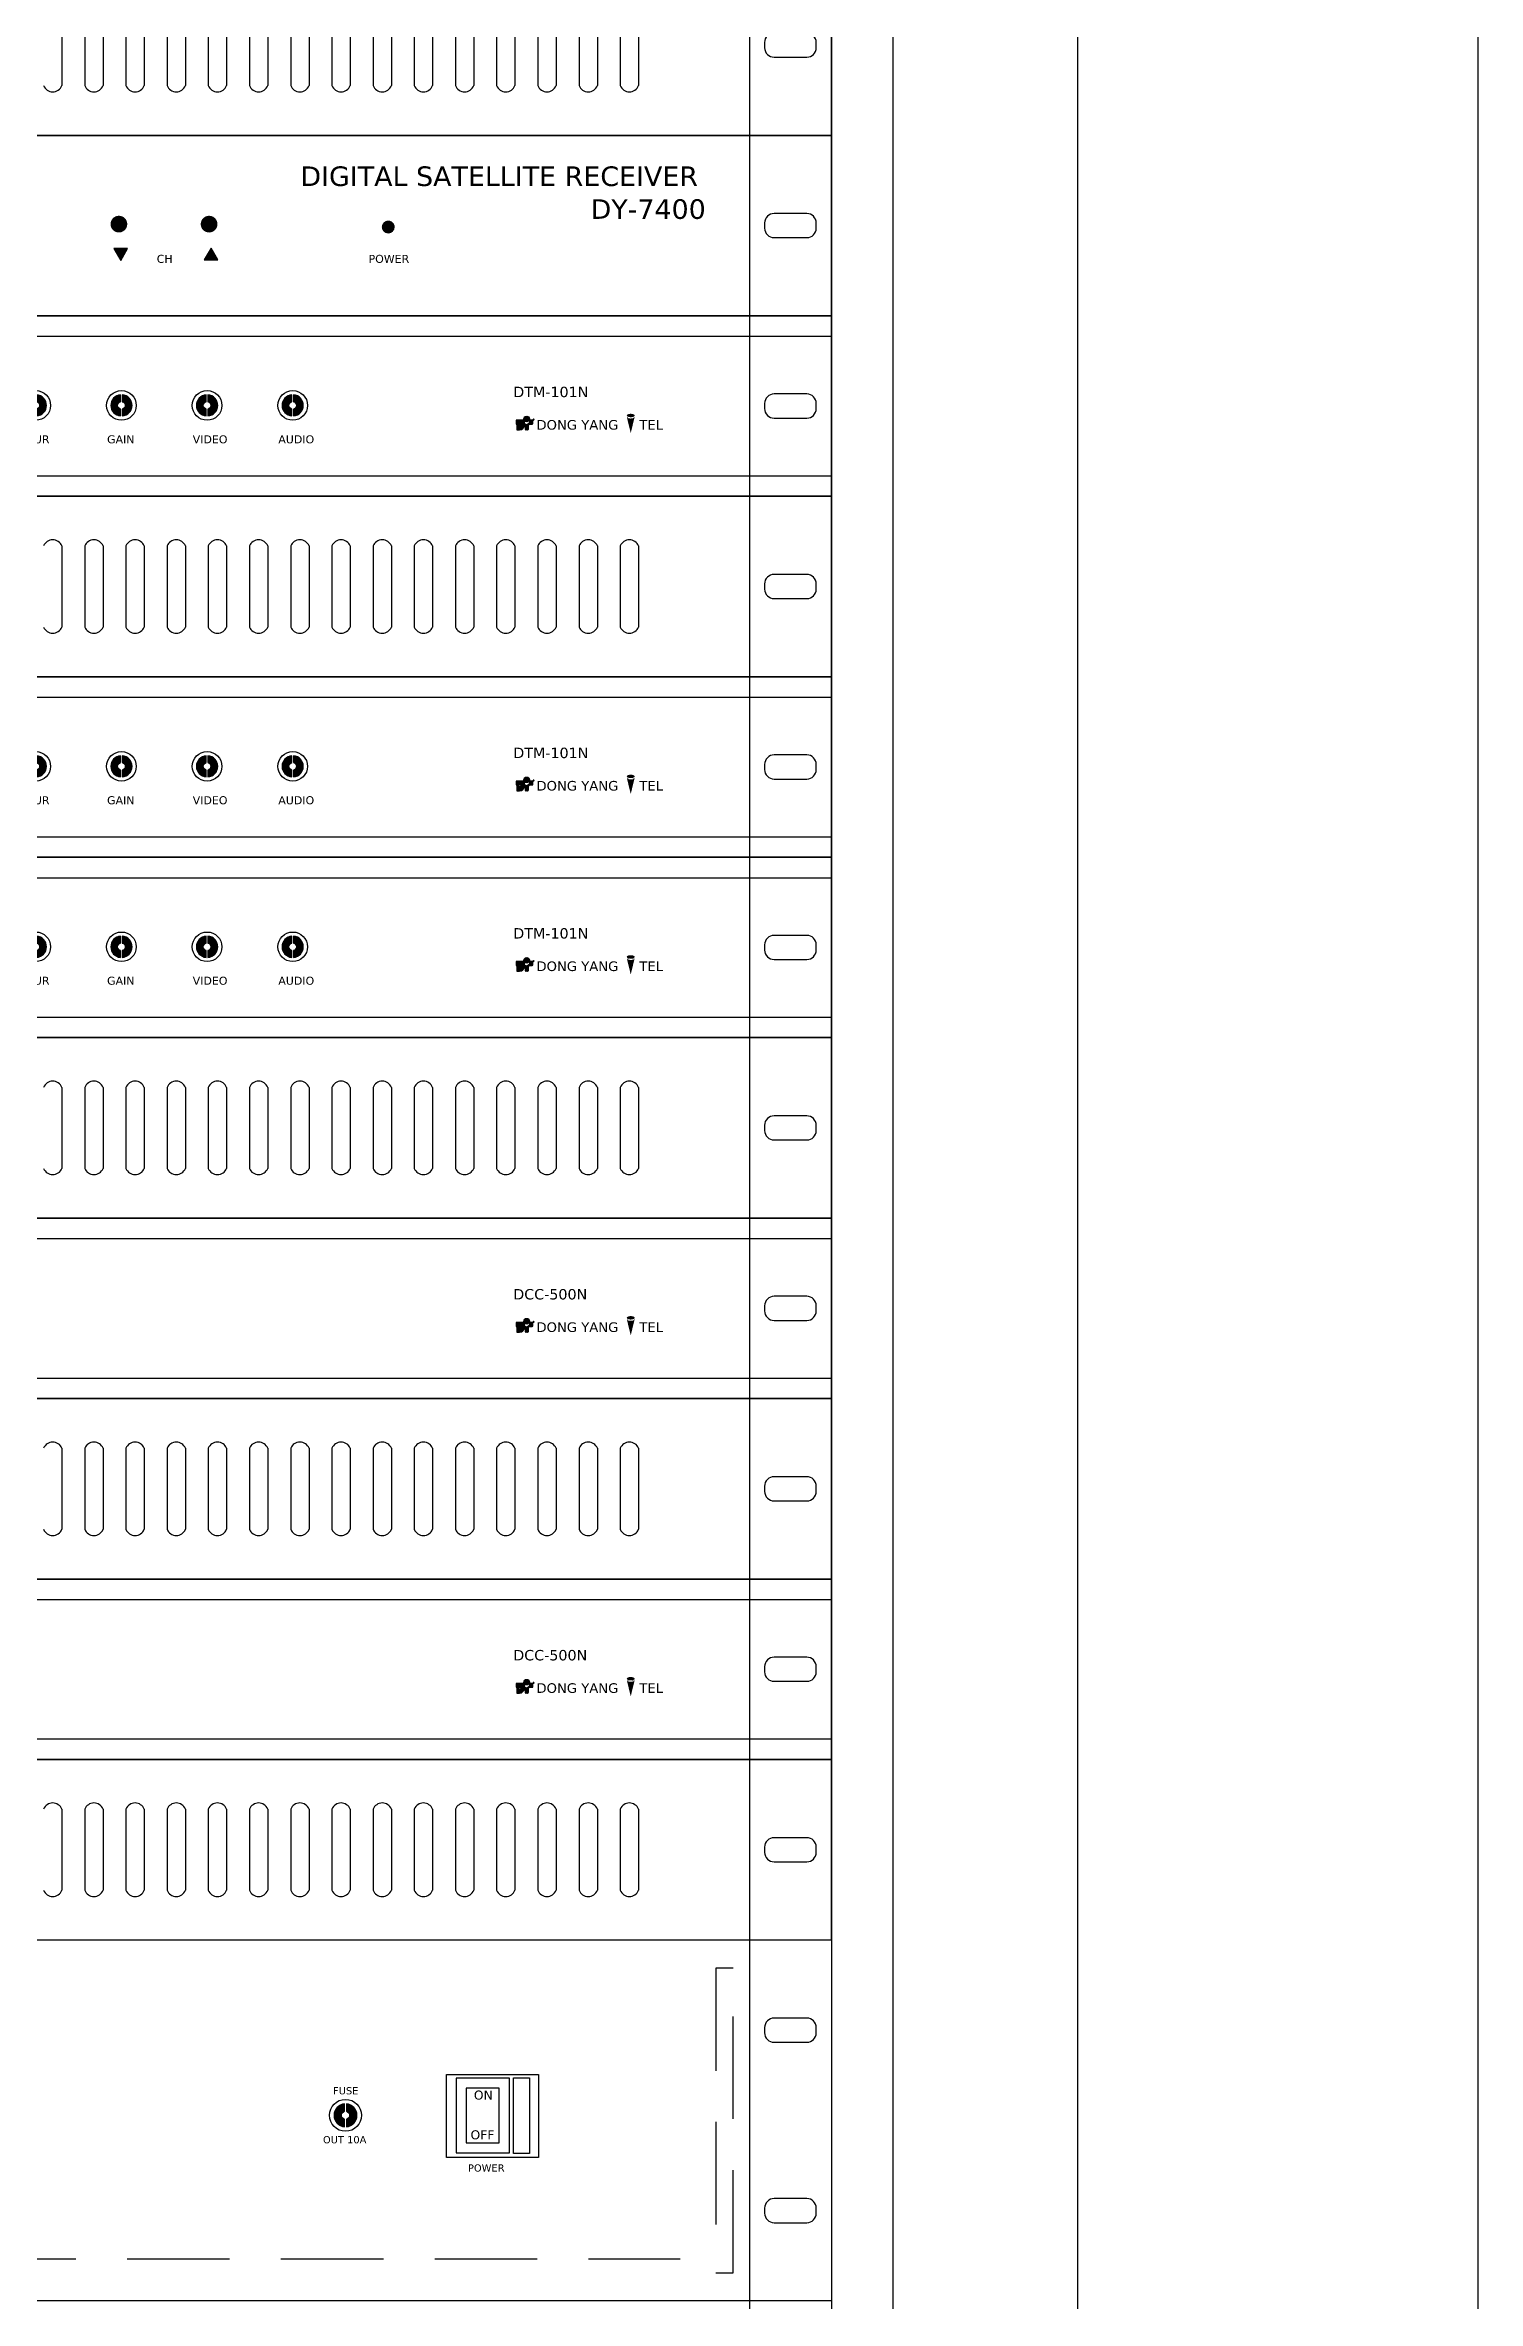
# Model space of a CAD drawing. Header units: millimetres. Extents: x 210163 to 420413, y -109 to 148391.
# Drawn here: x 295509 to 312271, y 45927 to 72327 of the extents above; entities that cross this region are included whole.
import ezdxf

# ---------------------------------------------------------------- set-up
doc = ezdxf.new("R2010")
doc.units = ezdxf.units.MM
doc.header["$LTSCALE"] = 50
doc.header["$MEASUREMENT"] = 0
doc.linetypes.add('DASHED', pattern=[0.75, 0.5, -0.25])
doc.layers.get('0').update_dxf_attribs({"linetype": 'CONTINUOUS'})
doc.layers.add('LINE2', color=7, linetype='DASHED')
doc.layers.add('TEXT', color=7, linetype='CONTINUOUS')
doc.styles.add('GND', font='verdana_0.ttf')

# ---------------------------------------------------------------- blocks, each defined once
blk = doc.blocks.new('Rack-2000')
at = {"lineweight": -3}
for p, q in [((1872.00821924219, 1964.217737282532), (1872.00821924219, 64.78612457246436)), ((1969.563853148327, 1914.211176057435), (1969.563853148327, 146.2370273952653)), ((1792.00821924219, 1908.786124572464), (1792.008219242191, 104.7861245724643)), ((1812.00821924219, 1908.786124572464), (1812.008219242191, 104.7861245724643)), ((1827.00821924219, 1908.786124572464), (1827.008219242191, 104.7861245724643))]:
    blk.add_line(p, q, dxfattribs=at)
blk = doc.blocks.new('CHANNEL COMBINER')
at = {"layer": 'TEXT', "lineweight": -3}
h = blk.add_hatch(color=254, dxfattribs=at)
edge = h.paths.add_edge_path()
edge.add_line((2126524.598891473, 1968775.262396313), (2126523.74977494, 1968775.262396313))
edge.add_line((2126523.74977494, 1968775.262396313), (2126523.74977494, 1968774.310394393))
edge.add_line((2126523.74977494, 1968774.310394393), (2126524.667895863, 1968774.310394393))
edge.add_arc((2126524.667895863, 1968774.080600449), 0.2297939439477471, -90.00000000432078, 89.99999999567922, ccw=False)
edge.add_line((2126524.667895863, 1968773.850806505), (2126524.333131925, 1968773.850806505))
edge.add_line((2126524.333131925, 1968773.850806505), (2126524.333131925, 1968774.212843225))
edge.add_line((2126524.333131925, 1968774.212843225), (2126523.934233553, 1968774.212843225))
edge.add_line((2126523.934233553, 1968774.212843225), (2126523.934233553, 1968772.898804585))
edge.add_line((2126523.934233553, 1968772.898804585), (2126524.598891473, 1968772.898804585))
edge.add_arc((2126524.598891473, 1968774.080600449), 1.181795863668959, 270.0000000000707, 450.0000000000707)
h = blk.add_hatch(dxfattribs=at)
h.set_pattern_fill('ANGLE', color=254, scale=0.0048775583978623, style=0)
h.set_pattern_definition([(0, (2126496.351638819, 1968625.210195088), (0, 0.0340697454090683), [0.0247779966611406, -0.0092917487479277]), (90, (2126496.351638819, 1968625.210195088), (-0.0340697454090683, 0), [0.0247779966611406, -0.0092917487479277])])
edge = h.paths.add_edge_path()
edge.add_line((2126526.373807406, 1968774.212684754), (2126526.373807406, 1968772.898804585))
edge.add_line((2126526.373807406, 1968772.898804585), (2126526.555146592, 1968772.898804585))
edge.add_arc((2126526.555146592, 1968773.093906921), 0.1951023359278894, 270.0000000125462, 359.9999999874537)
edge.add_line((2126526.750248928, 1968773.093906921), (2126526.750248928, 1968773.990105793))
edge.add_arc((2126527.070537528, 1968773.990105793), 0.3202885999797003, 90.00000000809843, 179.9999999919015, ccw=False)
edge.add_line((2126527.070537528, 1968774.310394393), (2126527.66938315, 1968774.310394393))
edge.add_ellipse((2126527.66938315, 1968774.505496729), major_axis=(-0.1379581848159432, 0.1379581848159432), ratio=0.9999999987502578, start_angle=134.9999999641975, end_angle=225.0000000358025)
edge.add_line((2126527.864485486, 1968774.505496729), (2126527.864485486, 1968775.229099418))
edge.add_line((2126527.864485486, 1968775.229099418), (2126527.951129308, 1968775.289998898))
edge.add_ellipse((2126528.003418701, 1968775.383627462), major_axis=(0.110889073047033, 0.04580683820386372), ratio=0.7777833198178966, start_angle=225.5122469753792, end_angle=551.2932104421664)
edge.add_line((2126527.901653665, 1968775.321817665), (2126527.817112829, 1968775.262396313))
edge.add_line((2126527.817112829, 1968775.262396313), (2126527.137858115, 1968775.262396313))
edge.add_ellipse((2126527.137858115, 1968775.092374325), major_axis=(-0.1202237003895396, 0.1202237003895396), ratio=0.9999999987603514, start_angle=-45.00000003551331, end_angle=81.12871090266911)
edge.add_line((2126527.000532285, 1968774.992129163), (2126527.000532285, 1968774.924386442))
edge.add_ellipse((2126526.400879339, 1968774.820643168), major_axis=(0.4303175121891616, 0.4303175121891616), ratio=0.9999999994344716, start_angle=222.450346132576, end_angle=324.81532886271077, ccw=False)
edge = h.paths.add_edge_path()
edge.add_ellipse((2126526.286489634, 1968774.820643168), major_axis=(0.4303175121902896, 0.4303175121902896), ratio=0.9999999996037598, start_angle=125.18467111133799, end_angle=227.5496538510692, ccw=False)
edge.add_line((2126525.686836688, 1968774.924386442), (2126525.686836688, 1968774.992129163))
edge.add_ellipse((2126525.549510857, 1968775.092374325), major_axis=(-0.1202237005223157, 0.1202237005223157), ratio=0.99999999880465, start_angle=188.871289211111, end_angle=314.9999999657556)
edge.add_line((2126525.549510857, 1968775.262396313), (2126524.598891473, 1968775.262396313))
edge.add_arc((2126524.598891472, 1968774.080600449), 1.181795863676272, 9.428929798689808, 89.99999997677162, ccw=False)
edge.add_ellipse((2126525.616831445, 1968773.990105793), major_axis=(-0.2264782410381537, 0.2264782410381537), ratio=0.9999999994500964, start_angle=225.0000000574043, end_angle=287.5007052545735, ccw=False)
edge.add_line((2126525.937120045, 1968773.990105793), (2126525.937120045, 1968773.093906921))
edge.add_arc((2126526.13222238, 1968773.093906921), 0.1951023359278895, 180.0000000125463, 269.9999999874537)
edge.add_line((2126526.13222238, 1968772.898804585), (2126526.313561567, 1968772.898804585))
edge.add_line((2126526.313561567, 1968772.898804585), (2126526.313561567, 1968774.212684754))
h = blk.add_hatch(color=254, dxfattribs=at)
edge = h.paths.add_edge_path()
edge.add_ellipse((2126526.343684486, 1968775.557127766), major_axis=(-0.4812834065326116, 0.4812834065326116), ratio=0.9999999996309424, start_angle=225.0000000105727, end_angle=405.0000000105727)
edge.add_ellipse((2126526.343684486, 1968775.557127766), major_axis=(-0.4812834065326116, 0.4812834065326116), ratio=0.9999999996309424, start_angle=45.00000001057271, end_angle=225.0000000105727)
h = blk.add_hatch(color=254, dxfattribs=at)
edge = h.paths.add_edge_path()
edge.add_ellipse((2126551.69349029, 1968776.081005031), major_axis=(0.9672853192375892, 3e-16), ratio=0.4376593208088981, start_angle=192.1223906112213, end_angle=347.8776093887787, ccw=False)
edge.add_line((2126550.747774229, 1968775.992103052), (2126551.69349029, 1968772.094146574))
edge.add_line((2126551.69349029, 1968772.094146574), (2126552.639206351, 1968775.992103052))
edge = h.paths.add_edge_path()
edge.add_ellipse((2126551.69349029, 1968776.391234825), major_axis=(0.9672853192314504, 4.826934000000013e-10), ratio=0.4376593208116754, start_angle=-6.532858033726872e-08, end_angle=359.9999999346714)
at = {"lineweight": -3}
for p, q in [((2126120.613170241, 1968795.700386137), (2126600.613170241, 1968795.700386137)), ((2126120.613170241, 1968761.700386138), (2126600.613170241, 1968761.700386138))]:
    blk.add_line(p, q, dxfattribs=at)
at = {"color": 4, "lineweight": -3}
blk.add_lwpolyline([(2126600.613170241, 1968800.700386137), (2126120.613170241, 1968800.700386137), (2126120.613170241, 1968756.700386137), (2126600.613170241, 1968756.700386137)], close=True, dxfattribs=at)
at = {"lineweight": -3}
blk.add_lwpolyline([(2126584.319470989, 1968779.33687529), (2126584.319470989, 1968778.063896985, 0.4142135623730952), (2126586.62437829, 1968775.758989684), (2126594.601962193, 1968775.758989684, 0.4142135623730951), (2126596.906869494, 1968778.063896985), (2126596.906869494, 1968779.33687529, 0.414213562373096), (2126594.601962193, 1968781.641782591), (2126586.62437829, 1968781.641782591, 0.4142135623730951)], format="xyb", close=True, dxfattribs=at)
at = {"layer": 'TEXT', "color": 254, "lineweight": -3}
for p, q in [((2126525.549510857, 1968775.262396313), (2126524.598891473, 1968775.262396313)), ((2126525.686836688, 1968774.924386442), (2126525.686836688, 1968774.992129163)), ((2126525.937120045, 1968773.990105793), (2126525.937120045, 1968773.093906921)), ((2126526.313561567, 1968772.898804585), (2126526.13222238, 1968772.898804585)), ((2126526.313561567, 1968774.212684754), (2126526.313561567, 1968772.898804585))]:
    blk.add_line(p, q, dxfattribs=at)
blk.add_lwpolyline([(2126523.934233553, 1968774.212843225), (2126523.934233553, 1968772.898804585), (2126524.598891473, 1968772.898804585, 1.000000000000005), (2126524.598891473, 1968775.262396313), (2126523.74977494, 1968775.262396313), (2126523.74977494, 1968774.310394393), (2126524.667895863, 1968774.310394393, -0.9999999999999998), (2126524.667895863, 1968773.850806505), (2126524.333131925, 1968773.850806505), (2126524.333131925, 1968774.212843225)], format="xyb", close=True, dxfattribs=at)
blk.add_lwpolyline([(2126527.901653665, 1968775.321817665), (2126527.817112829, 1968775.262396313), (2126527.137858115, 1968775.262396313, 0.6135735587382025), (2126527.000532285, 1968774.992129163), (2126527.000532285, 1968774.924386442, -0.4789318693612534), (2126526.373807406, 1968774.212684754), (2126526.373807406, 1968772.898804585), (2126526.555146592, 1968772.898804585, 0.4142135623730883), (2126526.750248928, 1968773.093906921), (2126526.750248928, 1968773.990105793, -0.4142135623730951), (2126527.070537528, 1968774.310394393), (2126527.66938315, 1968774.310394393, 0.4142135623730951), (2126527.864485486, 1968774.505496729), (2126527.864485486, 1968775.229099418), (2126527.951129308, 1968775.289998898)], format="xyb", dxfattribs=at)
blk.add_circle((2126526.343684486, 1968775.557127766), 0.6806375207188391, dxfattribs=at)
for centre, radius, start, end in [((2126525.549510857, 1968775.092374325), 0.1700219875688007, 323.8712892650907, 90), ((2126526.286489633, 1968774.820643168), 0.6085608618221425, 170.1846711219205, 272.5496536851732), ((2126525.616831445, 1968773.990105793), 0.320288599922157, 0, 62.50070513961334), ((2126526.13222238, 1968773.093906921), 0.1951023359144927, 180, 270)]:
    blk.add_arc(centre, radius, start, end, dxfattribs=at)
blk.add_ellipse((2126528.003418701, 1968775.383627462), major_axis=(0.110889073047033, 0.0458068382038638), ratio=0.7777833198178963, start_param=3.935931213290991, end_param=9.621881666105786, dxfattribs=at)
at = {"color": 4, "lineweight": -3, "style": 'GND'}
for s, height, p in [('DCC-500N', 2.536330366972833, (2126523.057956289, 1968780.86657683)), ('DONG YANG     TEL', 2.341228031087666, (2126528.711904171, 1968772.944977974))]:
    blk.add_text(s, height=height, dxfattribs=at).set_placement(p)
blk = doc.blocks.new('Blank(1)')
at = {"lineweight": -3}
for p, q in [((10630.16522672041, 3827.986509700993), (10150.16522672041, 3827.986509700993)), ((10630.16522672041, 3783.986509700993), (10630.16522672041, 3827.986509700993)), ((10150.16522672041, 3783.986509700993), (10630.16522672041, 3783.986509700993))]:
    blk.add_line(p, q, dxfattribs=at)
at = {"color": 0, "lineweight": -3}
for p, q in [((10442.5940464297, 3815.866262257002), (10442.5940464297, 3796.106757144988)), ((10442.5940464297, 3815.866262257002), (10442.5940464297, 3796.106757144988)), ((10448.16872246692, 3815.866262257002), (10448.16872246692, 3796.106757144988)), ((10448.16872246692, 3815.866262257002), (10448.16872246692, 3796.106757144988)), ((10452.63334783481, 3815.866262257002), (10452.63334783481, 3796.106757144988)), ((10452.63334783481, 3815.866262257002), (10452.63334783481, 3796.106757144988)), ((10458.20802387203, 3815.866262257002), (10458.20802387203, 3796.106757144988)), ((10458.20802387203, 3815.866262257002), (10458.20802387203, 3796.106757144988)), ((10462.67264923979, 3815.866262257002), (10462.67264923979, 3796.106757144988)), ((10462.67264923979, 3815.866262257002), (10462.67264923979, 3796.106757144988)), ((10468.24732527714, 3815.866262257002), (10468.24732527714, 3796.106757144988)), ((10468.24732527714, 3815.866262257002), (10468.24732527714, 3796.106757144988)), ((10472.7119506449, 3815.866262257002), (10472.7119506449, 3796.106757144988)), ((10472.7119506449, 3815.866262257002), (10472.7119506449, 3796.106757144988)), ((10478.28662668212, 3815.866262257002), (10478.28662668212, 3796.106757144988)), ((10478.28662668212, 3815.866262257002), (10478.28662668212, 3796.106757144988)), ((10482.75125205001, 3815.866262257002), (10482.75125205001, 3796.106757144988)), ((10482.75125205001, 3815.866262257002), (10482.75125205001, 3796.106757144988)), ((10488.32592808722, 3815.866262257002), (10488.32592808722, 3796.106757144988)), ((10488.32592808722, 3815.866262257002), (10488.32592808722, 3796.106757144988)), ((10492.79055345512, 3815.866262257002), (10492.79055345512, 3796.106757144988)), ((10492.79055345512, 3815.866262257002), (10492.79055345512, 3796.106757144988)), ((10498.36522949233, 3815.866262257002), (10498.36522949233, 3796.106757144988)), ((10498.36522949233, 3815.866262257002), (10498.36522949233, 3796.106757144988)), ((10502.82985486022, 3815.866262257002), (10502.82985486022, 3796.106757144988)), ((10502.82985486022, 3815.866262257002), (10502.82985486022, 3796.106757144988)), ((10508.40453089731, 3815.866262257002), (10508.40453089731, 3796.106757144988)), ((10508.40453089731, 3815.866262257002), (10508.40453089731, 3796.106757144988)), ((10508.40453089731, 3815.866262257002), (10508.40453089731, 3796.106757144988)), ((10508.40453089731, 3815.866262257002), (10508.40453089731, 3796.106757144988)), ((10512.8691562652, 3815.866262257002), (10512.8691562652, 3796.106757144988)), ((10512.8691562652, 3815.866262257002), (10512.8691562652, 3796.106757144988)), ((10512.8691562652, 3815.866262257002), (10512.8691562652, 3796.106757144988)), ((10512.8691562652, 3815.866262257002), (10512.8691562652, 3796.106757144988)), ((10518.44383230242, 3815.866262257002), (10518.44383230242, 3796.106757144988)), ((10518.44383230242, 3815.866262257002), (10518.44383230242, 3796.106757144988)), ((10518.44383230242, 3815.866262257002), (10518.44383230242, 3796.106757144988)), ((10522.90845767031, 3815.866262257002), (10522.90845767031, 3796.106757144988)), ((10522.90845767031, 3815.866262257002), (10522.90845767031, 3796.106757144988)), ((10522.90845767031, 3815.866262257002), (10522.90845767031, 3796.106757144988)), ((10528.48313370753, 3815.866262257002), (10528.48313370753, 3796.106757144988)), ((10528.48313370753, 3815.866262257002), (10528.48313370753, 3796.106757144988)), ((10532.94775907542, 3815.866262257002), (10532.94775907542, 3796.106757144988)), ((10532.94775907542, 3815.866262257002), (10532.94775907542, 3796.106757144988)), ((10538.52243511264, 3815.866262257002), (10538.52243511264, 3796.106757144988)), ((10538.52243511264, 3815.866262257002), (10538.52243511264, 3796.106757144988)), ((10542.9870604804, 3815.866262257002), (10542.9870604804, 3796.106757144988)), ((10542.9870604804, 3815.866262257002), (10542.9870604804, 3796.106757144988)), ((10548.56173651762, 3815.866262257002), (10548.56173651762, 3796.106757144988)), ((10548.56173651762, 3815.866262257002), (10548.56173651762, 3796.106757144988)), ((10553.02636188563, 3815.866262257002), (10553.02636188563, 3796.106757144988)), ((10553.02636188563, 3815.866262257002), (10553.02636188563, 3796.106757144988)), ((10558.60103792285, 3815.866262257002), (10558.60103792285, 3796.106757144988)), ((10558.60103792285, 3815.866262257002), (10558.60103792285, 3796.106757144988)), ((10563.06566329074, 3815.866262257002), (10563.06566329074, 3796.106757144988)), ((10563.06566329074, 3815.866262257002), (10563.06566329074, 3796.106757144988)), ((10568.64033932796, 3815.866262257002), (10568.64033932796, 3796.106757144988)), ((10568.64033932796, 3815.866262257002), (10568.64033932796, 3796.106757144988)), ((10573.10496469585, 3815.866262257002), (10573.10496469585, 3796.106757144988)), ((10573.10496469585, 3815.866262257002), (10573.10496469585, 3796.106757144988)), ((10578.67964073306, 3815.866262257002), (10578.67964073306, 3796.106757144988)), ((10583.14426610083, 3815.866262257002), (10583.14426610083, 3796.106757144988))]:
    blk.add_line(p, q, dxfattribs=at)
at = {"lineweight": -3}
blk.add_lwpolyline([(10613.87152746772, 3806.622998853604), (10613.87152746772, 3805.350020548385, 0.4142135623730952), (10616.17643476879, 3803.045113247435), (10624.15401867228, 3803.045113247435, 0.4142135623730951), (10626.45892597311, 3805.350020548385), (10626.45892597311, 3806.622998853604, 0.414213562373096), (10624.15401867228, 3808.927906154553), (10616.17643476879, 3808.927906154553, 0.4142135623730951)], format="xyb", close=True, dxfattribs=at)
at = {"color": 0, "lineweight": -3}
for centre, start, end in [((10440.3617337457, 3814.98573747581), 21.52651193566103, 158.473488064339), ((10440.3617337457, 3814.98573747581), 21.52651193566103, 158.473488064339), ((10450.4010351508, 3814.98573747581), 21.52651193566103, 158.473488064339), ((10450.4010351508, 3814.98573747581), 21.52651193566103, 158.473488064339), ((10460.44033655591, 3814.98573747581), 21.52651193566103, 158.473488064339), ((10460.44033655591, 3814.98573747581), 21.52651193566103, 158.473488064339), ((10470.47963796089, 3814.98573747581), 21.52651193566103, 158.473488064339), ((10470.47963796089, 3814.98573747581), 21.52651193566103, 158.473488064339), ((10480.518939366, 3814.98573747581), 21.52651193566103, 158.473488064339), ((10480.518939366, 3814.98573747581), 21.52651193566103, 158.473488064339), ((10490.55824077123, 3814.98573747581), 21.52651193566103, 158.473488064339), ((10490.55824077123, 3814.98573747581), 21.52651193566103, 158.473488064339), ((10500.59754217634, 3814.98573747581), 21.52651193566103, 158.473488064339), ((10500.59754217634, 3814.98573747581), 21.52651193566103, 158.473488064339), ((10510.63684358132, 3814.98573747581), 21.52651193566103, 158.473488064339), ((10510.63684358132, 3814.98573747581), 21.52651193566103, 158.473488064339), ((10510.63684358132, 3814.98573747581), 21.52651193566103, 158.473488064339), ((10510.63684358132, 3814.98573747581), 21.52651193566103, 158.473488064339), ((10520.67614498643, 3814.98573747581), 21.52651193566103, 158.473488064339), ((10520.67614498643, 3814.98573747581), 21.52651193566103, 158.473488064339), ((10520.67614498643, 3814.98573747581), 21.52651193566103, 158.473488064339), ((10530.71544639154, 3814.98573747581), 21.52651193566103, 158.473488064339), ((10530.71544639154, 3814.98573747581), 21.52651193566103, 158.473488064339), ((10540.75474779652, 3814.98573747581), 21.52651193566103, 158.473488064339), ((10540.75474779652, 3814.98573747581), 21.52651193566103, 158.473488064339), ((10550.79404920163, 3814.98573747581), 21.52651193566103, 158.473488064339), ((10550.79404920163, 3814.98573747581), 21.52651193566103, 158.473488064339), ((10560.83335060673, 3814.98573747581), 21.52651193566103, 158.473488064339), ((10560.83335060673, 3814.98573747581), 21.52651193566103, 158.473488064339), ((10570.87265201184, 3814.98573747581), 21.52651193566103, 158.473488064339), ((10570.87265201184, 3814.98573747581), 21.52651193566103, 158.473488064339), ((10580.91195341694, 3814.98573747581), 21.52651193566103, 158.473488064339), ((10440.3617337457, 3796.98728192618), 201.526511935661, 338.4734880643389), ((10440.3617337457, 3796.98728192618), 201.526511935661, 338.4734880643389), ((10450.4010351508, 3796.98728192618), 201.526511935661, 338.4734880643389), ((10450.4010351508, 3796.98728192618), 201.526511935661, 338.4734880643389), ((10460.44033655591, 3796.98728192618), 201.526511935661, 338.4734880643389), ((10460.44033655591, 3796.98728192618), 201.526511935661, 338.4734880643389), ((10470.47963796089, 3796.98728192618), 201.526511935661, 338.4734880643389), ((10470.47963796089, 3796.98728192618), 201.526511935661, 338.4734880643389), ((10480.518939366, 3796.98728192618), 201.526511935661, 338.4734880643389), ((10480.518939366, 3796.98728192618), 201.526511935661, 338.4734880643389), ((10490.55824077123, 3796.98728192618), 201.526511935661, 338.4734880643389), ((10490.55824077123, 3796.98728192618), 201.526511935661, 338.4734880643389), ((10500.59754217634, 3796.98728192618), 201.526511935661, 338.4734880643389), ((10500.59754217634, 3796.98728192618), 201.526511935661, 338.4734880643389), ((10510.63684358132, 3796.98728192618), 201.526511935661, 338.4734880643389), ((10510.63684358132, 3796.98728192618), 201.526511935661, 338.4734880643389), ((10510.63684358132, 3796.98728192618), 201.526511935661, 338.4734880643389), ((10510.63684358132, 3796.98728192618), 201.526511935661, 338.4734880643389), ((10520.67614498643, 3796.98728192618), 201.526511935661, 338.4734880643389), ((10520.67614498643, 3796.98728192618), 201.526511935661, 338.4734880643389), ((10520.67614498643, 3796.98728192618), 201.526511935661, 338.4734880643389), ((10530.71544639154, 3796.98728192618), 201.526511935661, 338.4734880643389), ((10530.71544639154, 3796.98728192618), 201.526511935661, 338.4734880643389), ((10540.75474779652, 3796.98728192618), 201.526511935661, 338.4734880643389), ((10540.75474779652, 3796.98728192618), 201.526511935661, 338.4734880643389), ((10550.79404920163, 3796.98728192618), 201.526511935661, 338.4734880643389), ((10550.79404920163, 3796.98728192618), 201.526511935661, 338.4734880643389), ((10560.83335060673, 3796.98728192618), 201.526511935661, 338.4734880643389), ((10560.83335060673, 3796.98728192618), 201.526511935661, 338.4734880643389), ((10570.87265201184, 3796.98728192618), 201.526511935661, 338.4734880643389), ((10570.87265201184, 3796.98728192618), 201.526511935661, 338.4734880643389), ((10580.91195341694, 3796.98728192618), 201.526511935661, 338.4734880643389)]:
    blk.add_arc(centre, 2.39969660771025, start, end, dxfattribs=at)
blk = doc.blocks.new('DIGITAL TUNER')
at = {"lineweight": -3}
h = blk.add_hatch(color=9, dxfattribs=at)
edge = h.paths.add_edge_path()
edge.add_arc((2125786.411272988, 1962137.367327486), 2.043985768396387, 180.0000000005215, 360.0000000005215)
edge.add_ellipse((2125786.411272988, 1962137.367327486), major_axis=(-1.445316197666633, 1.445316197666633), ratio=0.9999999998427833, start_angle=225.0000000045039, end_angle=405.0000000045039)
h = blk.add_hatch(color=9, dxfattribs=at)
edge = h.paths.add_edge_path()
edge.add_arc((2125808.392636435, 1962137.367327486), 2.043985768449153, 179.9999999996702, 359.9999999996702)
edge.add_ellipse((2125808.392636435, 1962137.367327486), major_axis=(-1.445316197645962, 1.445316197645962), ratio=0.9999999998130666, start_angle=225.0000000053552, end_angle=405.0000000053552)
h = blk.add_hatch(color=1, dxfattribs=at)
edge = h.paths.add_edge_path()
edge.add_ellipse((2125852.061604993, 1962136.65085018), major_axis=(-1.112893472171473, 1.112893472171473), ratio=0.9999999997833504, start_angle=45.00000000620656, end_angle=225.0000000062066)
edge.add_arc((2125852.061604993, 1962136.65085018), 1.573869041775128, 359.9999999988189, 539.9999999988191)
at = {"color": 54, "lineweight": -3}
blk.add_lwpolyline([(2125960.081111037, 1962159.013363048), (2125480.081111037, 1962159.013363048), (2125480.081111037, 1962115.013363048), (2125960.081111037, 1962115.013363048)], close=True, dxfattribs=at)
at = {"lineweight": -3}
blk.add_lwpolyline([(2125943.787411785, 1962137.649852201), (2125943.787411785, 1962136.376873895, 0.4142135623730952), (2125946.092319086, 1962134.071966594), (2125954.069902989, 1962134.071966594, 0.4142135623730951), (2125956.37481029, 1962136.376873895), (2125956.37481029, 1962137.649852201, 0.414213562373096), (2125954.069902989, 1962139.954759502), (2125946.092319086, 1962139.954759502, 0.4142135623730951)], format="xyb", close=True, dxfattribs=at)
at = {"color": 4, "lineweight": -3}
for points in [[(2125786.855545201, 1962128.530167536), (2125788.508375158, 1962131.392952998), (2125785.202715243, 1962131.392952998)], [(2125808.883775771, 1962131.487229615), (2125807.230945814, 1962128.624444153), (2125810.536605728, 1962128.624444153)]]:
    blk.add_lwpolyline(points, close=True, dxfattribs=at)
for points in [[(2125785.202715243, 1962131.392952998), (2125786.855545201, 1962128.530167536), (2125785.202715243, 1962131.392952998), (2125788.508375158, 1962131.392952998)], [(2125810.536605728, 1962128.624444153), (2125808.883775771, 1962131.487229615), (2125810.536605728, 1962128.624444153), (2125807.230945813, 1962128.624444153)]]:
    blk.add_solid(points, dxfattribs=at)
at = {"color": 0, "lineweight": -3, "style": 'GND'}
for s, p in [('CH', (2125795.632024623, 1962127.922892619)), ('POWER', (2125847.256425964, 1962127.922892619))]:
    blk.add_text(s, height=1.951023359084501, dxfattribs=at).set_placement(p)
at = {"layer": 'TEXT', "color": 54, "lineweight": -3, "style": 'GND'}
for s, p in [('DIGITAL SATELLITE RECEIVER', (2125830.648147781, 1962146.664567502)), ('DY-7400', (2125901.382381601, 1962138.648157861))]:
    blk.add_text(s, height=4.77359999786131, dxfattribs=at).set_placement(p)
blk = doc.blocks.new('TV MODULATOR')
at = {"lineweight": -3}
h = blk.add_hatch(color=256, dxfattribs=at)
edge = h.paths.add_edge_path()
edge.add_line((2132082.97102273, 1970149.016868571), (2132082.97102273, 1970147.34510175))
edge.add_ellipse((2132082.775920395, 1970146.439135487), major_axis=(0.6553013777396002, 0.6553013777396002), ratio=0.9999999994033109, start_angle=237.1531974833002, end_angle=392.8468025508875, ccw=False)
edge.add_line((2132082.97102273, 1970145.533169224), (2132082.97102273, 1970143.861402402))
edge.add_ellipse((2132082.775920395, 1970146.439135487), major_axis=(-1.827945948522575, 1.827945948522575), ratio=0.9999999994033116, start_angle=139.3283254148197, end_angle=310.6716745509925)
edge = h.paths.add_edge_path()
edge.add_ellipse((2132082.775920395, 1970146.439135487), major_axis=(1.827945948522576, 1.827945948522576), ratio=0.9999999994033112, start_angle=49.3283254490075, end_angle=220.6716745851802)
edge.add_line((2132082.580818059, 1970143.861402402), (2132082.580818059, 1970145.533169224))
edge.add_ellipse((2132082.775920395, 1970146.439135487), major_axis=(-0.6553013778966009, 0.6553013778966009), ratio=0.9999999994033107, start_angle=-32.84680255088739, end_angle=122.8468025166998, ccw=False)
edge.add_line((2132082.580818059, 1970147.34510175), (2132082.580818059, 1970149.016868571))
h = blk.add_hatch(color=256, dxfattribs=at)
edge = h.paths.add_edge_path()
edge.add_line((2132103.841427464, 1970149.016868571), (2132103.841427464, 1970147.34510175))
edge.add_ellipse((2132103.646325128, 1970146.439135487), major_axis=(0.6553013777396002, 0.6553013777396002), ratio=0.9999999994033109, start_angle=237.1531974833002, end_angle=392.8468025508875, ccw=False)
edge.add_line((2132103.841427464, 1970145.533169224), (2132103.841427464, 1970143.861402402))
edge.add_ellipse((2132103.646325128, 1970146.439135487), major_axis=(-1.827945948522575, 1.827945948522575), ratio=0.9999999994033116, start_angle=139.3283254148197, end_angle=310.6716745509925)
edge = h.paths.add_edge_path()
edge.add_ellipse((2132103.646325128, 1970146.439135487), major_axis=(1.827945948522576, 1.827945948522576), ratio=0.9999999994033112, start_angle=49.3283254490075, end_angle=220.6716745851802)
edge.add_line((2132103.451222792, 1970143.861402402), (2132103.451222792, 1970145.533169224))
edge.add_ellipse((2132103.646325128, 1970146.439135487), major_axis=(-0.6553013778966009, 0.6553013778966009), ratio=0.9999999994033107, start_angle=-32.84680255088739, end_angle=122.8468025166998, ccw=False)
edge.add_line((2132103.451222792, 1970147.34510175), (2132103.451222792, 1970149.016868571))
h = blk.add_hatch(color=256, dxfattribs=at)
edge = h.paths.add_edge_path()
edge.add_line((2132124.711832197, 1970149.016868571), (2132124.711832197, 1970147.34510175))
edge.add_ellipse((2132124.516729861, 1970146.439135487), major_axis=(0.6553013777396002, 0.6553013777396002), ratio=0.9999999994033109, start_angle=237.1531974833002, end_angle=392.8468025508875, ccw=False)
edge.add_line((2132124.711832197, 1970145.533169224), (2132124.711832197, 1970143.861402402))
edge.add_ellipse((2132124.516729861, 1970146.439135487), major_axis=(-1.827945948522575, 1.827945948522575), ratio=0.9999999994033116, start_angle=139.3283254148197, end_angle=310.6716745509925)
edge = h.paths.add_edge_path()
edge.add_ellipse((2132124.516729861, 1970146.439135487), major_axis=(1.827945948522576, 1.827945948522576), ratio=0.9999999994033112, start_angle=49.3283254490075, end_angle=220.6716745851802)
edge.add_line((2132124.321627525, 1970143.861402402), (2132124.321627525, 1970145.533169224))
edge.add_ellipse((2132124.516729861, 1970146.439135487), major_axis=(-0.6553013778966009, 0.6553013778966009), ratio=0.9999999994033107, start_angle=-32.84680255088739, end_angle=122.8468025166998, ccw=False)
edge.add_line((2132124.321627525, 1970147.34510175), (2132124.321627525, 1970149.016868571))
h = blk.add_hatch(color=256, dxfattribs=at)
edge = h.paths.add_edge_path()
edge.add_line((2132145.582236931, 1970149.016868571), (2132145.582236931, 1970147.34510175))
edge.add_ellipse((2132145.387134595, 1970146.439135487), major_axis=(0.6553013777396002, 0.6553013777396002), ratio=0.9999999994033109, start_angle=237.1531974833002, end_angle=392.8468025508875, ccw=False)
edge.add_line((2132145.582236931, 1970145.533169224), (2132145.582236931, 1970143.861402402))
edge.add_ellipse((2132145.387134595, 1970146.439135487), major_axis=(-1.827945948522575, 1.827945948522575), ratio=0.9999999994033116, start_angle=139.3283254148197, end_angle=310.6716745509925)
edge = h.paths.add_edge_path()
edge.add_ellipse((2132145.387134595, 1970146.439135487), major_axis=(1.827945948522576, 1.827945948522576), ratio=0.9999999994033112, start_angle=49.3283254490075, end_angle=220.6716745851802)
edge.add_line((2132145.192032258, 1970143.861402402), (2132145.192032258, 1970145.533169224))
edge.add_ellipse((2132145.387134595, 1970146.439135487), major_axis=(-0.6553013778966009, 0.6553013778966009), ratio=0.9999999994033107, start_angle=-32.84680255088739, end_angle=122.8468025166998, ccw=False)
edge.add_line((2132145.192032258, 1970147.34510175), (2132145.192032258, 1970149.016868571))
h = blk.add_hatch(color=254, dxfattribs=at)
edge = h.paths.add_edge_path()
edge.add_line((2132200.682869448, 1970142.850313991), (2132199.833752916, 1970142.850313991))
edge.add_line((2132199.833752916, 1970142.850313991), (2132199.833752916, 1970141.898312071))
edge.add_line((2132199.833752916, 1970141.898312071), (2132200.751873838, 1970141.898312071))
edge.add_arc((2132200.751873838, 1970141.668518127), 0.2297939439477471, -90.00000000432078, 89.99999999567922, ccw=False)
edge.add_line((2132200.751873838, 1970141.438724183), (2132200.4171099, 1970141.438724183))
edge.add_line((2132200.4171099, 1970141.438724183), (2132200.4171099, 1970141.800760903))
edge.add_line((2132200.4171099, 1970141.800760903), (2132200.018211528, 1970141.800760903))
edge.add_line((2132200.018211528, 1970141.800760903), (2132200.018211528, 1970140.486722263))
edge.add_line((2132200.018211528, 1970140.486722263), (2132200.682869448, 1970140.486722263))
edge.add_arc((2132200.682869448, 1970141.668518127), 1.181795863668959, 270.0000000000707, 450.0000000000707)
h = blk.add_hatch(dxfattribs=at)
h.set_pattern_fill('ANGLE', color=254, scale=0.0048775583978623, style=0)
h.set_pattern_definition([(0, (2132172.435616794, 1969992.798112766), (0, 0.0340697454090683), [0.0247779966611406, -0.0092917487479277]), (90, (2132172.435616794, 1969992.798112766), (-0.0340697454090683, 0), [0.0247779966611406, -0.0092917487479277])])
edge = h.paths.add_edge_path()
edge.add_line((2132202.457785381, 1970141.800602432), (2132202.457785381, 1970140.486722263))
edge.add_line((2132202.457785381, 1970140.486722263), (2132202.639124567, 1970140.486722263))
edge.add_arc((2132202.639124567, 1970140.681824599), 0.1951023359278894, 270.0000000125462, 359.9999999874537)
edge.add_line((2132202.834226903, 1970140.681824599), (2132202.834226903, 1970141.578023471))
edge.add_arc((2132203.154515503, 1970141.578023471), 0.3202885999797003, 90.00000000809843, 179.9999999919015, ccw=False)
edge.add_line((2132203.154515503, 1970141.898312071), (2132203.753361125, 1970141.898312071))
edge.add_ellipse((2132203.753361125, 1970142.093414407), major_axis=(-0.1379581848159432, 0.1379581848159432), ratio=0.9999999987502578, start_angle=134.9999999641975, end_angle=225.0000000358025)
edge.add_line((2132203.948463462, 1970142.093414407), (2132203.948463462, 1970142.817017096))
edge.add_line((2132203.948463462, 1970142.817017096), (2132204.035107283, 1970142.877916576))
edge.add_ellipse((2132204.087396676, 1970142.97154514), major_axis=(0.110889073047033, 0.04580683820386372), ratio=0.7777833198178966, start_angle=225.5122469753792, end_angle=551.2932104421664)
edge.add_line((2132203.98563164, 1970142.909735343), (2132203.901090804, 1970142.850313991))
edge.add_line((2132203.901090804, 1970142.850313991), (2132203.22183609, 1970142.850313991))
edge.add_ellipse((2132203.22183609, 1970142.680292003), major_axis=(-0.1202237003895396, 0.1202237003895396), ratio=0.9999999987603514, start_angle=-45.00000003551331, end_angle=81.12871090266911)
edge.add_line((2132203.08451026, 1970142.580046841), (2132203.08451026, 1970142.51230412))
edge.add_ellipse((2132202.484857315, 1970142.408560846), major_axis=(0.4303175121891616, 0.4303175121891616), ratio=0.9999999994344716, start_angle=222.450346132576, end_angle=324.81532886271077, ccw=False)
edge = h.paths.add_edge_path()
edge.add_ellipse((2132202.370467609, 1970142.408560846), major_axis=(0.4303175121902896, 0.4303175121902896), ratio=0.9999999996037598, start_angle=125.18467111133799, end_angle=227.5496538510692, ccw=False)
edge.add_line((2132201.770814663, 1970142.51230412), (2132201.770814663, 1970142.580046841))
edge.add_ellipse((2132201.633488833, 1970142.680292003), major_axis=(-0.1202237005223157, 0.1202237005223157), ratio=0.99999999880465, start_angle=188.871289211111, end_angle=314.9999999657556)
edge.add_line((2132201.633488833, 1970142.850313991), (2132200.682869448, 1970142.850313991))
edge.add_arc((2132200.682869448, 1970141.668518127), 1.181795863676272, 9.428929798689808, 89.99999997677162, ccw=False)
edge.add_ellipse((2132201.70080942, 1970141.578023471), major_axis=(-0.2264782410381537, 0.2264782410381537), ratio=0.9999999994500964, start_angle=225.0000000574043, end_angle=287.5007052545735, ccw=False)
edge.add_line((2132202.02109802, 1970141.578023471), (2132202.02109802, 1970140.681824599))
edge.add_arc((2132202.216200356, 1970140.681824599), 0.1951023359278895, 180.0000000125463, 269.9999999874537)
edge.add_line((2132202.216200356, 1970140.486722263), (2132202.397539542, 1970140.486722263))
edge.add_line((2132202.397539542, 1970140.486722263), (2132202.397539542, 1970141.800602432))
h = blk.add_hatch(color=254, dxfattribs=at)
edge = h.paths.add_edge_path()
edge.add_ellipse((2132202.427662462, 1970143.145045444), major_axis=(-0.4812834065326116, 0.4812834065326116), ratio=0.9999999996309424, start_angle=225.0000000105727, end_angle=405.0000000105727)
edge.add_ellipse((2132202.427662462, 1970143.145045444), major_axis=(-0.4812834065326116, 0.4812834065326116), ratio=0.9999999996309424, start_angle=45.00000001057271, end_angle=225.0000000105727)
h = blk.add_hatch(color=254, dxfattribs=at)
edge = h.paths.add_edge_path()
edge.add_ellipse((2132227.777468265, 1970143.668922709), major_axis=(0.9672853192375892, 3e-16), ratio=0.4376593208088981, start_angle=192.1223906112213, end_angle=347.8776093887787, ccw=False)
edge.add_line((2132226.831752204, 1970143.58002073), (2132227.777468265, 1970139.682064253))
edge.add_line((2132227.777468265, 1970139.682064252), (2132228.723184326, 1970143.58002073))
edge = h.paths.add_edge_path()
edge.add_ellipse((2132227.777468265, 1970143.979152503), major_axis=(0.9672853192314504, 4.826934000000013e-10), ratio=0.4376593208116754, start_angle=-6.532858033726872e-08, end_angle=359.9999999346714)
for p, q in [((2131796.697148216, 1970163.288303815), (2132276.697148216, 1970163.288303815)), ((2131796.697148216, 1970129.288303815), (2132276.697148216, 1970129.288303815))]:
    blk.add_line(p, q, dxfattribs=at)
at = {"color": 254, "lineweight": -3}
for p, q in [((2132201.633488833, 1970142.850313991), (2132200.682869448, 1970142.850313991)), ((2132201.770814663, 1970142.51230412), (2132201.770814663, 1970142.580046841)), ((2132202.02109802, 1970141.578023471), (2132202.02109802, 1970140.681824599)), ((2132202.397539543, 1970140.486722263), (2132202.216200356, 1970140.486722263)), ((2132202.397539543, 1970141.800602432), (2132202.397539543, 1970140.486722263))]:
    blk.add_line(p, q, dxfattribs=at)
at = {"color": 4, "lineweight": -3}
blk.add_lwpolyline([(2132276.697148216, 1970168.288303815), (2131796.697148216, 1970168.288303815), (2131796.697148216, 1970124.288303815), (2132276.697148216, 1970124.288303815)], close=True, dxfattribs=at)
at = {"lineweight": -3}
for points in [[(2132082.97102273, 1970147.34510175, -0.8075728530872476), (2132082.97102273, 1970145.533169224), (2132082.97102273, 1970143.861402402, 0.9271726499455304), (2132082.97102273, 1970149.016868571)], [(2132103.451222792, 1970149.016868571, 0.9271726499455296), (2132103.451222792, 1970143.861402402), (2132103.451222792, 1970145.533169224, -0.8075728530872467), (2132103.451222792, 1970147.34510175)], [(2132103.841427464, 1970147.34510175, -0.8075728530872476), (2132103.841427464, 1970145.533169224), (2132103.841427464, 1970143.861402402, 0.9271726499455304), (2132103.841427464, 1970149.016868571)], [(2132124.321627525, 1970149.016868571, 0.9271726499455296), (2132124.321627525, 1970143.861402402), (2132124.321627525, 1970145.533169224, -0.8075728530872467), (2132124.321627525, 1970147.34510175)], [(2132124.711832197, 1970147.34510175, -0.8075728530872476), (2132124.711832197, 1970145.533169224), (2132124.711832197, 1970143.861402402, 0.9271726499455304), (2132124.711832197, 1970149.016868571)], [(2132145.192032258, 1970149.016868571, 0.9271726499455296), (2132145.192032258, 1970143.861402402), (2132145.192032258, 1970145.533169224, -0.8075728530872467), (2132145.192032258, 1970147.34510175)], [(2132145.582236931, 1970147.34510175, -0.8075728530872476), (2132145.582236931, 1970145.533169224), (2132145.582236931, 1970143.861402402, 0.9271726499455304), (2132145.582236931, 1970149.016868571)], [(2132260.403448964, 1970146.924792968), (2132260.403448964, 1970145.651814663, 0.4142135623730952), (2132262.708356265, 1970143.346907362), (2132270.685940169, 1970143.346907362, 0.4142135623730951), (2132272.990847469, 1970145.651814663), (2132272.990847469, 1970146.924792968, 0.414213562373096), (2132270.685940169, 1970149.229700269), (2132262.708356265, 1970149.229700269, 0.4142135623730951)]]:
    blk.add_lwpolyline(points, format="xyb", close=True, dxfattribs=at)
at = {"color": 254, "lineweight": -3}
blk.add_lwpolyline([(2132200.018211528, 1970141.800760903), (2132200.018211528, 1970140.486722263), (2132200.682869448, 1970140.486722263, 1.000000000000005), (2132200.682869448, 1970142.850313991), (2132199.833752916, 1970142.850313991), (2132199.833752916, 1970141.898312071), (2132200.751873838, 1970141.898312071, -0.9999999999999998), (2132200.751873838, 1970141.438724183), (2132200.4171099, 1970141.438724183), (2132200.4171099, 1970141.800760903)], format="xyb", close=True, dxfattribs=at)
blk.add_lwpolyline([(2132203.98563164, 1970142.909735343), (2132203.901090804, 1970142.850313991), (2132203.22183609, 1970142.850313991, 0.6135735587382025), (2132203.08451026, 1970142.580046841), (2132203.08451026, 1970142.51230412, -0.4789318693612534), (2132202.457785381, 1970141.800602432), (2132202.457785381, 1970140.486722263), (2132202.639124567, 1970140.486722263, 0.4142135623730883), (2132202.834226903, 1970140.681824599), (2132202.834226903, 1970141.578023471, -0.4142135623730951), (2132203.154515503, 1970141.898312071), (2132203.753361125, 1970141.898312071, 0.4142135623730951), (2132203.948463462, 1970142.093414407), (2132203.948463462, 1970142.817017096), (2132204.035107283, 1970142.877916576)], format="xyb", dxfattribs=at)
at = {"lineweight": -3}
for centre in [(2132082.775920395, 1970146.439135487), (2132103.646325128, 1970146.439135487), (2132124.516729861, 1970146.439135487), (2132145.387134595, 1970146.439135487)]:
    blk.add_circle(centre, 3.609393214418117, dxfattribs=at)
at = {"color": 254, "lineweight": -3}
blk.add_circle((2132202.427662462, 1970143.145045444), 0.6806375207188391, dxfattribs=at)
for centre, radius, start, end in [((2132201.633488833, 1970142.680292003), 0.1700219875688007, 323.8712892651047, 90), ((2132202.370467609, 1970142.408560846), 0.6085608618221425, 170.1846711219233, 272.549653685157), ((2132201.70080942, 1970141.578023471), 0.320288599922157, 0, 62.50070513963358), ((2132202.216200356, 1970140.681824599), 0.1951023359144927, 180, 270)]:
    blk.add_arc(centre, radius, start, end, dxfattribs=at)
blk.add_ellipse((2132204.087396676, 1970142.97154514), major_axis=(0.110889073047033, 0.0458068382038638), ratio=0.7777833198178963, start_param=3.935931213290991, end_param=9.621881666105786, dxfattribs=at)
at = {"color": 4, "lineweight": -3, "style": 'GND'}
for s, height, p in [('DTM-101N', 2.536330366972833, (2132199.141934265, 1970148.454494509)), ('DONG YANG     TEL', 2.341228031087666, (2132204.795882147, 1970140.532895652))]:
    blk.add_text(s, height=height, dxfattribs=at).set_placement(p)
at = {"color": 6, "lineweight": -3, "style": 'GND'}
for s, p in [('AUR', (2132080.466234922, 1970137.197833386)), ('GAIN', (2132100.140086578, 1970137.197833386)), ('VIDEO', (2132121.010491311, 1970137.197833386)), ('AUDIO', (2132141.880896044, 1970137.197833386))]:
    blk.add_text(s, height=1.951023359084501, dxfattribs=at).set_placement(p)
blk = doc.blocks.new('POWER SUPPLY')
at = {"lineweight": -3}
h = blk.add_hatch(color=256, dxfattribs=at)
edge = h.paths.add_edge_path()
edge.add_line((2132902.824480791, 1967402.192864902), (2132902.824480791, 1967400.390219882))
edge.add_ellipse((2132902.61410441, 1967399.413327919), major_axis=(-0.7066031876461549, 0.7066031876461544), ratio=0.9999999997418212, start_angle=147.1531974750325, end_angle=302.84680251017494, ccw=False)
edge.add_line((2132902.824480791, 1967398.436435956), (2132902.824480791, 1967396.633790935))
edge.add_arc((2132902.61410441, 1967399.413327919), 2.787487051829589, 274.3283254374392, 445.6716745625608)
edge = h.paths.add_edge_path()
edge.add_ellipse((2132902.61410441, 1967399.413327919), major_axis=(-1.971050997206989, 1.971050997206989), ratio=0.9999999997418219, start_angle=-40.6716745702099, end_angle=130.6716745554174)
edge.add_line((2132902.403728028, 1967396.633790935), (2132902.403728028, 1967398.436435956))
edge.add_ellipse((2132902.61410441, 1967399.413327919), major_axis=(0.7066031876854421, 0.7066031876854421), ratio=0.9999999997418209, start_angle=57.15319748851391, end_angle=212.8468025262788, ccw=False)
edge.add_line((2132902.403728028, 1967400.390219883), (2132902.403728028, 1967402.192864903))
for points in [[(2132541.054521736, 1967442.168380341), (2133021.054521736, 1967442.168380341), (2133021.054521736, 1967354.168380341), (2132541.054521736, 1967354.168380341)], [(2132929.580028421, 1967390.231124985), (2132942.553238598, 1967390.231124985), (2132942.553238598, 1967408.463744696), (2132929.580028421, 1967408.463744696)], [(2132932.034419535, 1967392.6855161), (2132940.098847484, 1967392.6855161), (2132940.098847484, 1967406.009353581), (2132932.034419535, 1967406.009353581)]]:
    blk.add_lwpolyline(points, close=True, dxfattribs=at)
for points in [[(2133004.760822483, 1967420.804869493), (2133004.760822483, 1967419.531891188, 0.4142135623730952), (2133007.065729784, 1967417.226983887), (2133015.043313688, 1967417.226983887, 0.4142135623730951), (2133017.348220989, 1967419.531891188), (2133017.348220989, 1967420.804869493, 0.414213562373096), (2133015.043313688, 1967423.109776794), (2133007.065729784, 1967423.109776794, 0.4142135623730951)], [(2132902.403728028, 1967402.192864902, 0.9271726499455296), (2132902.403728028, 1967396.633790935), (2132902.403728028, 1967398.436435956, -0.8075728530872467), (2132902.403728028, 1967400.390219883)], [(2132902.824480791, 1967400.390219883, -0.8075728530872476), (2132902.824480791, 1967398.436435956), (2132902.824480791, 1967396.633790935, 0.9271726499455304), (2132902.824480791, 1967402.192864902)], [(2133004.760822483, 1967376.804869493), (2133004.760822483, 1967375.531891187, 0.4142135623730952), (2133007.065729784, 1967373.226983887), (2133015.043313688, 1967373.226983887, 0.4142135623730951), (2133017.348220989, 1967375.531891187), (2133017.348220989, 1967376.804869493, 0.414213562373096), (2133015.043313688, 1967379.109776794), (2133007.065729784, 1967379.109776794, 0.4142135623730951)]]:
    blk.add_lwpolyline(points, format="xyb", close=True, dxfattribs=at)
at = {"color": 0, "lineweight": -3}
for points in [[(2132927.238426984, 1967409.390724393), (2132949.630179145, 1967409.390724393), (2132949.630179145, 1967389.152153291), (2132927.238426984, 1967389.152153291)], [(2132943.538305396, 1967408.568017857), (2132947.489791072, 1967408.568017857), (2132947.489791072, 1967390.13940598), (2132943.538305396, 1967390.13940598)]]:
    blk.add_lwpolyline(points, close=True, dxfattribs=at)
at = {"lineweight": -3}
blk.add_circle((2132902.61410441, 1967399.413327919), 3.89196305325108, dxfattribs=at)
at = {"layer": 'LINE2', "color": 0, "lineweight": -3}
blk.add_line((2132624.367360548, 1967364.457035685), (2132984.202712298, 1967364.457035685), dxfattribs=at)
blk.add_lwpolyline([(2132997.082956008, 1967435.296669352), (2132992.877068248, 1967435.296669352), (2132992.877068248, 1967361.040091329), (2132997.082956008, 1967361.040091329)], close=True, dxfattribs=at)
at = {"color": 0, "lineweight": -3, "style": 'GND'}
for s, height, p in [('FUSE', 1.753136510666907, (2132899.574178013, 1967404.525965281)), ('ON', 2.191420638279319, (2132933.892372512, 1967403.25249355)), ('OFF', 2.191420638387949, (2132933.085098755, 1967393.571064419)), ('OUT 10A', 1.753136510666907, (2132897.114036183, 1967392.594943748)), ('POWER', 1.753136510666907, (2132932.459801122, 1967385.699437109))]:
    blk.add_text(s, height=height, dxfattribs=at).set_placement(p)

msp = doc.modelspace()

# ---------------------------------------------------------------- block references
at = {"lineweight": -3, "xscale": 48, "yscale": 48, "zscale": 48}
for name, p in [('Rack-2000', (217731.5899933177, 30337.16561808751)), ('Blank(1)', (-205539.9413384656, -110360.4523352204)), ('DIGITAL TUNER', (-101741375.9072612, -94112361.74129587)), ('TV MODULATOR', (-102044573.4770458, -94498918.93845269)), ('Blank(1)', (-205539.9448140188, -116696.4523352148)), ('TV MODULATOR', (-102044573.4770458, -94503142.93845269)), ('TV MODULATOR', (-102044573.4770458, -94505254.93845269)), ('Blank(1)', (-205539.9448140188, -123032.4523352091)), ('CHANNEL COMBINER', (-101772121.446103, -94443834.71840413)), ('Blank(1)', (-205539.9463656367, -127256.4523352143)), ('CHANNEL COMBINER', (-101772121.4476546, -94448058.71840413)), ('Blank(1)', (-205539.9463656518, -131480.4523352143)), ('POWER SUPPLY', (-102080302.6325264, -94387073.18212594))]:
    msp.add_blockref(name, p, dxfattribs=at)

doc.saveas('drawing.dxf')
